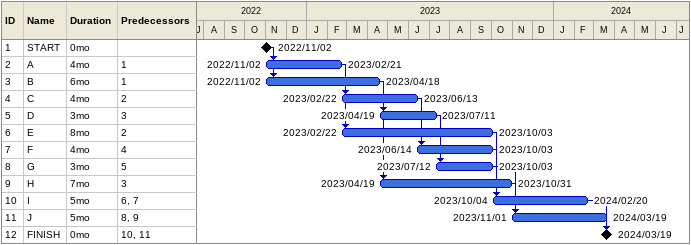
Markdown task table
| ID | Task | Duration | Start | Finish | Predecessors |
|---|---|---|---|---|---|
| 1 | START | 0mo | 2022-11-02 | 2022-11-02 |  |
| 2 | A | 4mo | 2022-11-02 | 2023-02-21 | 1 |
| 3 | B | 6mo | 2022-11-02 | 2023-04-18 | 1 |
| 4 | C | 4mo | 2023-02-22 | 2023-06-13 | 2 |
| 5 | D | 3mo | 2023-04-19 | 2023-07-11 | 3 |
| 6 | E | 8mo | 2023-02-22 | 2023-10-03 | 2 |
| 7 | F | 4mo | 2023-06-14 | 2023-10-03 | 4 |
| 8 | G | 3mo | 2023-07-12 | 2023-10-03 | 5 |
| 9 | H | 7mo | 2023-04-19 | 2023-10-31 | 3 |
| 10 | I | 5mo | 2023-10-04 | 2024-02-20 | 6, 7 |
| 11 | J | 5mo | 2023-11-01 | 2024-03-19 | 8, 9 |
| 12 | FINISH | 0mo | 2024-03-19 | 2024-03-19 | 10, 11 |
